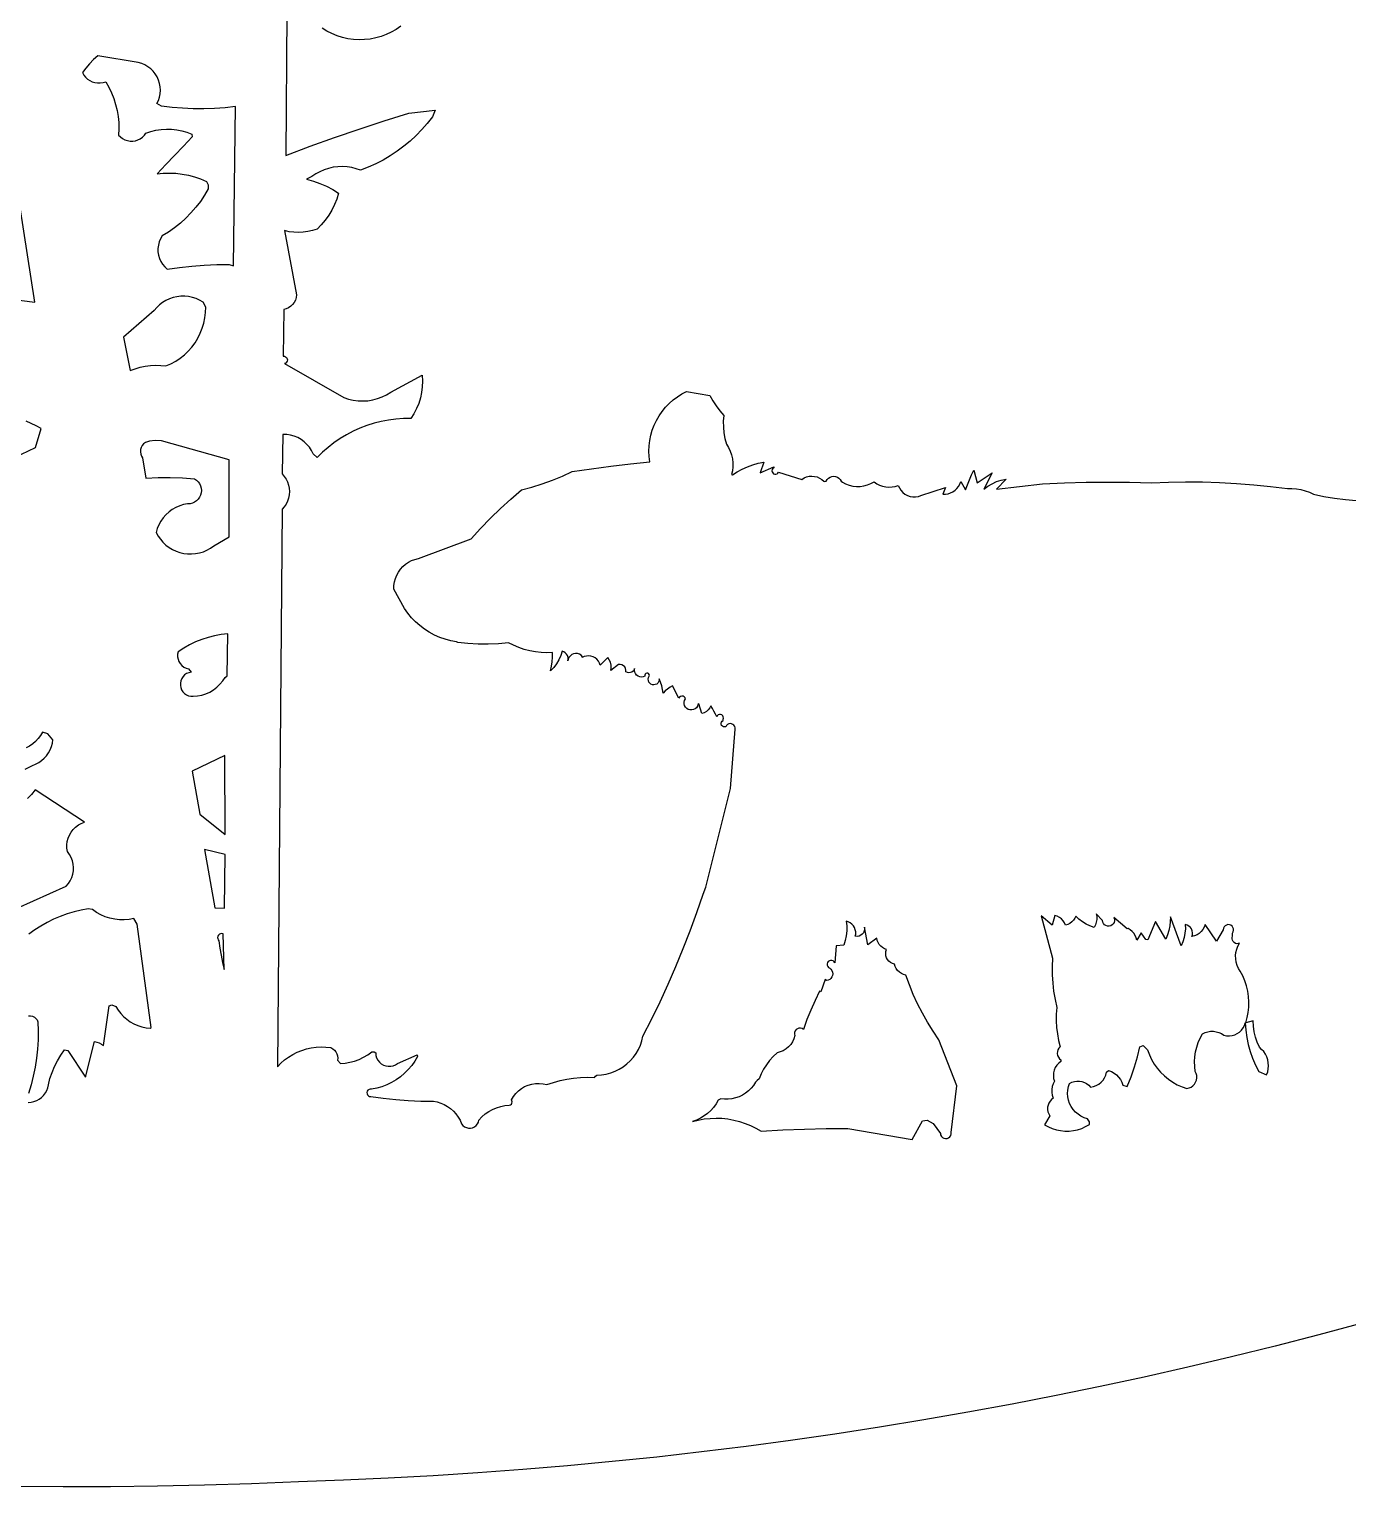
# Model space of a CAD drawing. Extents: x 0.3 to 24.3, y 0.2 to 12.2.
# Drawn here: x 12.04 to 17.99, y 0.22 to 6.79 of the extents above; entities that cross this region are included whole.
import ezdxf

# ---------------------------------------------------------------- set-up
doc = ezdxf.new("R2010")
doc.units = 0
doc.linetypes.add('0', pattern=[0])
doc.layers.add('1', color=7, linetype='0')

msp = doc.modelspace()

# ---------------------------------------------------------------- linework, layer by layer
at = {"layer": '1'}
for points in [[(13.205168, 6.865032), (13.200773, 6.22221), (13.310637, 6.26347), (13.421232, 6.30302), (13.532316, 6.340984), (13.644133, 6.377361), (13.756193, 6.412151), (13.874357, 6.425945), (13.86215, 6.39555), (13.839201, 6.366375), (13.814543, 6.338421), (13.788664, 6.31181), (13.76132, 6.286663), (13.732756, 6.262981), (13.702726, 6.240765), (13.671965, 6.220135), (13.639982, 6.201214), (13.607023, 6.18388), (13.573332, 6.168377), (13.538664, 6.154705), (13.518888, 6.161907), (13.498381, 6.167156), (13.477629, 6.170452), (13.456633, 6.171673), (13.435392, 6.171062), (13.41464, 6.168255), (13.394133, 6.163616), (13.374113, 6.157024), (13.354582, 6.148479), (13.336271, 6.138226), (13.318937, 6.126263), (13.294767, 6.114544), (13.325529, 6.106243), (13.355314, 6.095745), (13.384611, 6.08305), (13.412687, 6.068157), (13.439543, 6.051311), (13.431242, 6.025311), (13.420988, 5.99992), (13.408781, 5.975506), (13.394621, 5.952068), (13.378752, 5.929974), (13.361174, 5.9091), (13.341887, 5.88969), (13.321623, 5.882977), (13.300871, 5.878094), (13.279631, 5.875164), (13.258146, 5.874187), (13.236906, 5.875164), (13.215666, 5.877972), (13.194914, 5.882854), (13.249846, 5.592693), (13.248137, 5.580975), (13.244719, 5.569744), (13.239347, 5.559246), (13.232023, 5.549847), (13.223478, 5.54179), (13.213713, 5.535198), (13.202971, 5.530437), (13.191496, 5.527508), (13.189299, 5.316448), (13.194914, 5.316082), (13.200285, 5.313885), (13.204435, 5.310101), (13.207121, 5.305218), (13.208097, 5.299603), (13.207365, 5.293987), (13.204679, 5.288982), (13.200529, 5.285076), (13.195402, 5.282757), (13.462492, 5.129925), (13.483488, 5.122967), (13.505217, 5.118084), (13.527189, 5.115276), (13.549162, 5.114544), (13.571379, 5.115887), (13.593107, 5.119427), (13.614592, 5.12492), (13.635344, 5.132488), (13.655363, 5.14201), (13.674406, 5.153484), (13.816496, 5.230145), (13.817717, 5.20451), (13.81674, 5.178875), (13.813322, 5.153362), (13.807951, 5.128338), (13.800383, 5.103802), (13.790617, 5.079998), (13.778898, 5.057171), (13.765226, 5.035442), (13.731535, 5.035076), (13.698088, 5.032635), (13.66464, 5.028362), (13.631681, 5.022015), (13.598967, 5.013714), (13.56674, 5.003582), (13.53549, 4.991619), (13.504728, 4.977703), (13.474943, 4.962078), (13.446135, 4.944744), (13.418303, 4.925823), (13.391691, 4.905193), (13.366301, 4.882977), (13.342375, 4.859417), (13.324308, 4.875652), (13.31674, 4.891155), (13.307463, 4.905682), (13.296476, 4.918865), (13.284025, 4.930706), (13.270109, 4.94096), (13.255217, 4.949383), (13.239103, 4.955853), (13.222502, 4.960369), (13.205656, 4.962933), (13.188322, 4.963299), (13.184416, 4.785442), (13.194181, 4.774456), (13.202482, 4.762371), (13.209074, 4.749187), (13.213957, 4.735271), (13.216887, 4.720745), (13.217863, 4.706097), (13.216887, 4.691448), (13.213957, 4.676922), (13.209074, 4.663006), (13.202482, 4.649822), (13.194181, 4.637737), (13.184416, 4.626751), (13.163664, 2.112103), (13.179045, 2.127972), (13.19589, 2.14262), (13.213713, 2.155804), (13.232512, 2.1674), (13.252287, 2.17741), (13.273039, 2.185711), (13.294035, 2.192303), (13.315763, 2.197063), (13.337736, 2.200115), (13.359953, 2.201214), (13.38217, 2.200481), (13.404142, 2.19804), (13.412931, 2.193401), (13.420744, 2.187176), (13.427092, 2.179485), (13.43173, 2.170696), (13.43466, 2.161175), (13.435637, 2.151165), (13.43466, 2.141277), (13.447111, 2.126995), (13.46884, 2.128582), (13.490568, 2.132122), (13.511564, 2.137737), (13.532316, 2.145184), (13.552092, 2.154583), (13.57089, 2.165691), (13.588469, 2.178631), (13.599211, 2.179852), (13.606535, 2.174236), (13.607756, 2.163006), (13.610929, 2.152142), (13.616056, 2.14201), (13.623137, 2.133099), (13.631437, 2.12553), (13.641203, 2.119793), (13.651945, 2.115765), (13.662931, 2.113811), (13.674406, 2.114056), (13.685392, 2.116253), (13.69589, 2.120525), (13.705412, 2.126629), (13.793791, 2.165447), (13.795012, 2.158245), (13.782804, 2.137615), (13.768888, 2.117962), (13.753508, 2.099651), (13.736662, 2.082684), (13.718351, 2.067181), (13.69882, 2.053143), (13.678068, 2.040936), (13.656584, 2.030437), (13.634367, 2.02177), (13.611174, 2.014935), (13.587736, 2.010174), (13.582121, 2.010662), (13.576506, 2.009197), (13.571623, 2.005901), (13.568449, 2.001263), (13.566984, 1.995647), (13.567472, 1.98991), (13.569914, 1.984783), (13.574064, 1.980755), (13.579191, 1.978313), (13.585051, 1.977947), (13.640959, 1.970257), (13.697355, 1.964275), (13.753508, 1.959881), (13.810148, 1.957195), (13.866545, 1.956219), (13.88339, 1.953045), (13.899748, 1.94804), (13.915373, 1.941204), (13.930265, 1.932903), (13.944181, 1.923016), (13.956877, 1.911663), (13.968351, 1.898968), (13.978605, 1.885174), (13.98715, 1.870403), (13.993986, 1.854778), (13.999846, 1.847332), (14.00717, 1.841351), (14.015715, 1.8372), (14.024992, 1.835003), (14.034269, 1.834881), (14.043547, 1.836956), (14.052336, 1.840862), (14.05966, 1.846722), (14.065763, 1.854046), (14.069914, 1.862469), (14.072355, 1.871624), (14.085783, 1.885906), (14.100431, 1.898846), (14.116545, 1.910076), (14.133635, 1.919598), (14.151701, 1.927288), (14.170256, 1.933025), (14.189543, 1.93681), (14.209074, 1.938641), (14.214201, 1.940228), (14.218351, 1.943401), (14.221037, 1.947918), (14.222013, 1.953167), (14.221281, 1.958294), (14.218596, 1.962933), (14.227385, 1.977581), (14.237883, 1.991009), (14.25009, 2.003094), (14.263762, 2.01347), (14.27841, 2.022137), (14.294035, 2.028851), (14.310637, 2.033611), (14.327482, 2.036175), (14.344572, 2.036785), (14.361662, 2.035076), (14.378263, 2.031414), (14.407804, 2.041302), (14.438078, 2.04948), (14.468596, 2.05595), (14.499357, 2.060589), (14.530363, 2.063396), (14.561613, 2.064495), (14.592863, 2.063763), (14.597746, 2.069134), (14.604582, 2.07365), (14.625578, 2.075115), (14.64633, 2.078533), (14.666594, 2.084026), (14.686369, 2.091473), (14.705168, 2.10075), (14.72299, 2.111858), (14.739836, 2.124798), (14.754972, 2.139202), (14.768888, 2.154949), (14.781096, 2.172039), (14.791594, 2.19035), (14.800383, 2.209515), (14.806974, 2.229412), (14.811857, 2.24992), (14.851652, 2.327312), (14.889738, 2.405437), (14.926115, 2.484417), (14.960783, 2.564129), (14.993986, 2.644573), (15.025236, 2.725628), (15.055021, 2.807415), (15.082853, 2.889812), (15.096281, 2.922039), (15.207365, 3.366131), (15.228605, 3.634686), (15.228361, 3.641033), (15.226164, 3.647015), (15.222502, 3.652264), (15.217375, 3.65617), (15.211515, 3.658489), (15.205168, 3.659222), (15.19882, 3.658001), (15.193205, 3.655193), (15.188566, 3.650799), (15.185392, 3.645306), (15.180265, 3.644207), (15.174894, 3.645061), (15.170256, 3.647503), (15.166838, 3.651409), (15.164885, 3.656414), (15.16464, 3.661663), (15.166349, 3.666668), (15.169523, 3.670818), (15.174162, 3.673626), (15.173918, 3.679241), (15.175138, 3.684734), (15.174406, 3.69035), (15.171721, 3.695232), (15.167326, 3.698895), (15.162199, 3.700726), (15.156584, 3.700603), (15.151213, 3.698406), (15.147306, 3.6945), (15.144865, 3.689373), (15.138517, 3.702312), (15.131926, 3.71513), (15.12509, 3.727825), (15.11801, 3.740276), (15.113371, 3.730145), (15.106535, 3.721111), (15.098234, 3.713787), (15.088469, 3.708294), (15.077726, 3.704876), (15.063566, 3.748211), (15.060148, 3.745403), (15.057463, 3.737835), (15.052824, 3.731243), (15.046965, 3.725994), (15.03964, 3.722454), (15.031828, 3.720867), (15.024015, 3.721233), (15.016203, 3.723553), (15.009611, 3.727825), (15.003996, 3.733562), (15.00009, 3.74052), (14.998137, 3.748333), (14.998137, 3.756268), (15.00009, 3.763958), (15.003996, 3.771038), (15.001799, 3.776165), (14.997892, 3.780071), (14.99301, 3.782635), (14.987394, 3.783245), (14.982023, 3.781902), (14.977385, 3.778851), (14.973967, 3.774456), (14.945646, 3.830486), (14.934172, 3.823284), (14.922941, 3.81535), (14.912443, 3.806683), (14.902433, 3.797405), (14.90048, 3.813885), (14.896818, 3.830242), (14.891691, 3.845989), (14.884855, 3.861248), (14.884611, 3.854534), (14.882658, 3.848064), (14.878752, 3.842449), (14.873869, 3.838055), (14.867521, 3.835247), (14.860929, 3.834148), (14.854338, 3.834881), (14.84799, 3.837444), (14.842863, 3.841717), (14.838713, 3.847088), (14.836515, 3.853436), (14.836027, 3.860149), (14.837248, 3.866741), (14.840422, 3.872723), (14.841398, 3.877239), (14.840178, 3.881634), (14.837492, 3.885174), (14.833342, 3.887249), (14.828947, 3.887493), (14.824553, 3.885784), (14.821623, 3.882488), (14.820158, 3.878216), (14.820646, 3.873699), (14.813078, 3.870647), (14.805265, 3.869549), (14.797209, 3.870525), (14.78964, 3.873577), (14.783293, 3.878338), (14.778166, 3.884686), (14.774992, 3.89201), (14.773771, 3.900066), (14.774504, 3.908001), (14.771818, 3.901653), (14.767424, 3.89616), (14.761808, 3.892132), (14.755461, 3.889568), (14.748625, 3.888836), (14.741789, 3.890057), (14.735441, 3.892864), (14.735441, 3.900799), (14.733488, 3.908367), (14.729582, 3.915081), (14.723722, 3.920574), (14.716887, 3.924236), (14.709074, 3.925945), (14.701262, 3.925457), (14.667814, 3.898479), (14.669279, 3.911053), (14.668547, 3.923626), (14.665373, 3.935955), (14.660246, 3.94743), (14.652922, 3.957806), (14.619474, 3.923138), (14.616056, 3.932781), (14.610929, 3.94157), (14.604338, 3.949383), (14.596281, 3.95573), (14.587248, 3.960613), (14.577482, 3.963665), (14.567228, 3.964886), (14.557219, 3.964153), (14.547209, 3.961712), (14.537931, 3.957439), (14.538908, 3.961224), (14.532804, 3.967449), (14.525236, 3.972088), (14.516935, 3.974895), (14.508146, 3.975506), (14.499357, 3.974041), (14.491301, 3.970501), (14.484465, 3.965252), (14.478849, 3.958416), (14.475187, 3.950481), (14.473234, 3.941814), (14.474455, 3.949993), (14.473967, 3.958172), (14.471525, 3.966106), (14.467375, 3.973186), (14.46176, 3.979168), (14.454679, 3.983685), (14.447111, 3.986614), (14.441008, 3.966717), (14.432463, 3.947674), (14.421965, 3.929607), (14.409513, 3.912884), (14.395353, 3.897625), (14.399992, 3.917767), (14.403166, 3.938274), (14.404387, 3.958904), (14.404142, 3.979534), (14.378263, 3.978802), (14.352629, 3.9799), (14.326994, 3.98283), (14.301603, 3.987591), (14.276701, 3.994183), (14.252287, 4.002483), (14.228361, 4.012493), (14.205412, 4.024212), (14.159758, 4.019939), (14.113859, 4.017864), (14.068205, 4.017986), (14.022306, 4.020184), (13.976652, 4.024578), (13.970549, 4.02763), (13.944914, 4.032635), (13.919767, 4.039593), (13.895353, 4.048382), (13.871428, 4.059002), (13.848478, 4.071453), (13.826506, 4.085491), (13.805754, 4.101238), (13.786222, 4.11845), (13.767912, 4.137127), (13.751066, 4.157146), (13.735929, 4.178265), (13.68881, 4.266277), (13.689054, 4.282269), (13.691496, 4.298138), (13.695402, 4.313641), (13.701506, 4.328533), (13.709074, 4.342693), (13.718351, 4.355755), (13.729094, 4.367596), (13.741056, 4.378094), (13.754484, 4.387127), (13.768644, 4.394573), (13.783537, 4.400188), (13.799162, 4.404095), (14.037443, 4.492962), (14.079679, 4.539837), (14.123625, 4.585369), (14.168791, 4.629559), (14.215422, 4.672161), (14.263517, 4.713299), (14.310881, 4.725994), (14.357512, 4.740765), (14.40341, 4.757366), (14.44882, 4.775921), (14.493254, 4.796307), (14.580412, 4.808392), (14.667814, 4.819744), (14.755217, 4.830486), (14.842863, 4.840496), (14.839933, 4.8643), (14.838713, 4.888348), (14.839689, 4.912273), (14.842619, 4.936077), (14.847258, 4.959637), (14.853849, 4.982708), (14.862394, 5.005169), (14.872648, 5.026897), (14.884611, 5.047649), (14.898283, 5.067425), (14.913664, 5.085979), (14.930265, 5.103313), (14.948332, 5.119183), (14.967619, 5.133587), (14.987883, 5.146282), (15.009123, 5.157391), (15.113127, 5.13908), (15.127287, 5.11552), (15.142668, 5.092693), (15.159025, 5.070477), (15.176359, 5.049114), (15.174406, 5.022991), (15.17465, 4.996746), (15.177092, 4.970623), (15.18173, 4.944744), (15.188322, 4.919353), (15.197599, 4.904095), (15.205412, 4.887859), (15.211271, 4.871014), (15.215178, 4.853558), (15.217131, 4.835735), (15.217131, 4.817791), (15.215178, 4.799969), (15.211271, 4.782513), (15.215666, 4.78178), (15.237394, 4.79533), (15.260099, 4.807293), (15.283537, 4.817669), (15.307707, 4.826336), (15.332365, 4.833294), (15.357512, 4.838543), (15.340422, 4.790447), (15.402433, 4.817425), (15.401945, 4.813274), (15.397551, 4.809978), (15.394865, 4.80534), (15.393644, 4.799969), (15.394377, 4.794598), (15.397062, 4.789837), (15.400969, 4.786175), (15.406096, 4.784222), (15.411467, 4.783978), (15.416594, 4.785686), (15.420988, 4.789104), (15.423674, 4.793621), (15.529142, 4.760662), (15.539152, 4.767132), (15.550138, 4.77177), (15.561857, 4.7747), (15.57382, 4.775677), (15.585783, 4.774578), (15.597258, 4.771648), (15.608244, 4.766888), (15.618498, 4.760418), (15.627287, 4.752361), (15.632902, 4.751995), (15.638517, 4.752972), (15.642668, 4.760418), (15.648771, 4.766644), (15.655851, 4.771404), (15.663908, 4.774212), (15.672453, 4.775188), (15.680998, 4.773968), (15.689054, 4.770916), (15.696135, 4.766033), (15.70175, 4.759686), (15.7059, 4.752117), (15.711271, 4.747967), (15.726164, 4.740398), (15.741789, 4.734783), (15.758146, 4.730999), (15.774748, 4.729168), (15.791594, 4.729412), (15.807951, 4.731487), (15.824308, 4.735638), (15.839933, 4.741741), (15.854582, 4.749554), (15.866545, 4.741375), (15.87924, 4.734783), (15.892912, 4.730022), (15.906828, 4.726971), (15.921232, 4.725872), (15.935637, 4.726727), (15.949797, 4.729412), (15.963469, 4.733929), (15.968351, 4.722332), (15.975187, 4.711712), (15.983732, 4.702312), (15.993498, 4.6945), (16.004728, 4.688396), (16.016691, 4.684246), (16.029142, 4.682171), (16.041594, 4.682171), (16.054045, 4.684246), (16.066008, 4.688274), (16.176359, 4.724407), (16.164396, 4.694256), (16.176359, 4.694378), (16.188078, 4.696209), (16.199308, 4.699749), (16.210051, 4.704998), (16.219816, 4.711834), (16.228361, 4.720013), (16.235685, 4.72929), (16.241545, 4.739666), (16.245695, 4.750774), (16.267424, 4.713299), (16.27548, 4.736248), (16.284269, 4.758831), (16.293791, 4.78117), (16.304045, 4.803143), (16.318937, 4.745281), (16.387541, 4.789837), (16.350187, 4.716839), (16.36801, 4.730145), (16.387053, 4.741375), (16.407072, 4.750652), (16.428068, 4.75761), (16.449797, 4.762371), (16.40634, 4.717327), (16.614592, 4.740765), (16.712736, 4.745159), (16.810637, 4.747723), (16.908781, 4.748699), (17.006926, 4.747967), (17.10507, 4.745403), (17.181974, 4.748577), (17.258879, 4.74992), (17.335783, 4.749432), (17.412931, 4.74699), (17.489592, 4.74284), (17.566496, 4.736858), (17.642912, 4.728924), (17.719328, 4.71928), (17.739347, 4.719524), (17.759367, 4.71806), (17.779387, 4.714642), (17.798674, 4.709515), (17.817717, 4.702557), (17.835783, 4.694012), (17.883635, 4.684368), (17.93173, 4.676311), (17.98007, 4.669964), (18.028654, 4.665325)], [(13.719816, 6.804729), (13.699064, 6.790447), (13.677092, 6.777874), (13.654387, 6.767132), (13.630705, 6.758343), (13.606535, 6.751507), (13.581633, 6.746746), (13.556486, 6.744061), (13.53134, 6.74345), (13.506193, 6.744915), (13.481291, 6.748333), (13.456633, 6.753948), (13.432463, 6.761517), (13.409269, 6.771038), (13.386808, 6.782513), (13.365324, 6.795696)], [(11.867033, 5.586102), (12.068693, 5.560101), (12.002287, 5.986736)], [(11.881926, 4.815228), (12.072599, 4.903973), (12.097013, 4.990276), (12.075529, 5.002728), (12.053312, 5.013592), (12.030363, 5.022747)], [(12.025969, 3.454266), (12.058195, 3.470501), (12.072844, 3.476116), (12.08676, 3.483562), (12.099699, 3.492474), (12.111662, 3.50285), (12.12216, 3.514568), (12.131193, 3.527386), (12.138762, 3.541302), (12.144377, 3.55595), (12.148527, 3.571087), (12.150724, 3.586712), (12.128263, 3.613689), (12.103849, 3.621014), (12.094816, 3.605999), (12.084318, 3.592083), (12.072599, 3.579388), (12.059416, 3.568035), (12.045012, 3.558025), (12.029631, 3.549725)], [(11.989103, 2.826458), (12.210295, 2.926189), (12.220549, 2.937908), (12.229094, 2.950848), (12.235685, 2.964886), (12.240568, 2.979778), (12.243254, 2.995037), (12.243986, 3.010662), (12.242521, 3.026043), (12.238859, 3.041302), (12.233244, 3.055828), (12.22592, 3.069378), (12.216642, 3.081951), (12.214201, 3.097088), (12.213957, 3.112469), (12.215666, 3.127605), (12.219572, 3.142498), (12.225431, 3.156658), (12.233, 3.169964), (12.242277, 3.182171), (12.253263, 3.192913), (12.265471, 3.20219), (12.278898, 3.209637), (12.293058, 3.215252), (12.071135, 3.360149), (12.054045, 3.340008), (12.03549, 3.321087)], [(12.039396, 1.951214), (12.052336, 1.95219), (12.065275, 1.954998), (12.077482, 1.959515), (12.088957, 1.965862), (12.099455, 1.973675), (12.108732, 1.982952), (12.116789, 1.993572), (12.122892, 2.005047), (12.127531, 2.017376), (12.130217, 2.030193), (12.137541, 2.058514), (12.146818, 2.086102), (12.158049, 2.112957), (12.171476, 2.138958), (12.186613, 2.16386), (12.203703, 2.187542), (12.218596, 2.185345), (12.298429, 2.065228), (12.338224, 2.22514), (12.349211, 2.223064), (12.359709, 2.219402), (12.369474, 2.213909), (12.378263, 2.207073), (12.403898, 2.387249), (12.416349, 2.391521), (12.434172, 2.383099), (12.444426, 2.366985), (12.456388, 2.352093), (12.469572, 2.338299), (12.484221, 2.325848), (12.499846, 2.314861), (12.516447, 2.305584), (12.534025, 2.297771), (12.552092, 2.29179), (12.570646, 2.28764), (12.589689, 2.285198), (12.594328, 2.289471), (12.53134, 2.755291), (12.516203, 2.780315), (12.494719, 2.776409), (12.472746, 2.774578), (12.451017, 2.774944), (12.429289, 2.777386), (12.407804, 2.782024), (12.387053, 2.788738), (12.366789, 2.797405), (12.347746, 2.808025), (12.329679, 2.820477), (12.310392, 2.824139), (12.278166, 2.818157), (12.246428, 2.810467), (12.214933, 2.801067), (12.184172, 2.789959), (12.153898, 2.77702), (12.124601, 2.762493), (12.096037, 2.746502), (12.068449, 2.728802), (12.041838, 2.709637)], [(12.041349, 2.341717), (12.050383, 2.341595), (12.058928, 2.33952), (12.066984, 2.335613), (12.07382, 2.329876), (12.079191, 2.322796), (12.082853, 2.314739), (12.084318, 2.273724), (12.083586, 2.232586), (12.081144, 2.19157), (12.07675, 2.150799), (12.070402, 2.110149), (12.062101, 2.069988), (12.052092, 2.030193), (12.040129, 1.990887)], [(18.05551, 0.954876), (17.859953, 0.902508), (17.663664, 0.852215), (17.467131, 0.803753), (17.269865, 0.757244), (17.072355, 0.712688), (16.874357, 0.670086), (16.675871, 0.629436), (16.476896, 0.59074), (16.277678, 0.553997), (16.078215, 0.519207), (15.878263, 0.48637), (15.678068, 0.455486), (15.477629, 0.426678), (15.276945, 0.399822), (15.075773, 0.374798), (14.874601, 0.351849), (14.673185, 0.330975), (14.471525, 0.311932), (14.269621, 0.294964), (14.067717, 0.279949), (13.865568, 0.26701), (13.663176, 0.255901), (13.460783, 0.24699), (13.25839, 0.23991), (13.046476, 0.231365), (12.834318, 0.224773), (12.62216, 0.220257), (12.410002, 0.217815), (12.197599, 0.217327), (11.985441, 0.218914)]]:
    msp.add_lwpolyline(points, dxfattribs=at)
for points in [[(12.974699, 6.442181), (12.927092, 6.437054), (12.87924, 6.433758), (12.831388, 6.432293), (12.783537, 6.432659), (12.735685, 6.434734), (12.688078, 6.438641), (12.640471, 6.444256), (12.619719, 6.455486), (12.62631, 6.469646), (12.631437, 6.484539), (12.634367, 6.49992), (12.635588, 6.515545), (12.634611, 6.531292), (12.631926, 6.546673), (12.627287, 6.561687), (12.620695, 6.57597), (12.612638, 6.589275), (12.602873, 6.601604), (12.591642, 6.612469), (12.578947, 6.62199), (12.565519, 6.629925), (12.551115, 6.636028), (12.535978, 6.640301), (12.353849, 6.671307), (12.334318, 6.654095), (12.316008, 6.635662), (12.299162, 6.616009), (12.283537, 6.595257), (12.289885, 6.584515), (12.297453, 6.574871), (12.30673, 6.566448), (12.316984, 6.55949), (12.328215, 6.554119), (12.339933, 6.550457), (12.35214, 6.548626), (12.364592, 6.548626), (12.376799, 6.550457), (12.388762, 6.554119), (12.402433, 6.529827), (12.41464, 6.504681), (12.424894, 6.47868), (12.433439, 6.452068), (12.440031, 6.424969), (12.44467, 6.397503), (12.447355, 6.369671), (12.448332, 6.341839), (12.447111, 6.313885), (12.455412, 6.30534), (12.465178, 6.298138), (12.475676, 6.292645), (12.48715, 6.288738), (12.498869, 6.286785), (12.510832, 6.286663), (12.522795, 6.288372), (12.534269, 6.292034), (12.545012, 6.297283), (12.554777, 6.304241), (12.563322, 6.312664), (12.570402, 6.322308), (12.592619, 6.329754), (12.615568, 6.335369), (12.638762, 6.338909), (12.662443, 6.340374), (12.685881, 6.339886), (12.709318, 6.337322), (12.732267, 6.332684), (12.754972, 6.326214), (12.776945, 6.317669), (12.778654, 6.305218), (12.739103, 6.263592), (12.699553, 6.221966), (12.660002, 6.180462), (12.620207, 6.13908), (12.648527, 6.141888), (12.677092, 6.142498), (12.705656, 6.141277), (12.733976, 6.137859), (12.762053, 6.132488), (12.78964, 6.125164), (12.81674, 6.115887), (12.842863, 6.104656), (12.850676, 6.089642), (12.851652, 6.070843), (12.834562, 6.042156), (12.815763, 6.014568), (12.795256, 5.988201), (12.773527, 5.963055), (12.75009, 5.939129), (12.725431, 5.91679), (12.699308, 5.895794), (12.672209, 5.876507), (12.643888, 5.858807), (12.636076, 5.845745), (12.630217, 5.831829), (12.62631, 5.817181), (12.624357, 5.802166), (12.624601, 5.787029), (12.626799, 5.772137), (12.631193, 5.75761), (12.637297, 5.743816), (12.645353, 5.730877), (12.655119, 5.71928), (12.666349, 5.709148), (12.721769, 5.716717), (12.777678, 5.722576), (12.833342, 5.726727), (12.889494, 5.72929), (12.945402, 5.730145), (12.964933, 5.724163)], [(12.499846, 5.251629), (12.521818, 5.259808), (12.544279, 5.266399), (12.567228, 5.27116), (12.590666, 5.274212), (12.613859, 5.275311), (12.637297, 5.274822), (12.660734, 5.272381), (12.682951, 5.282146), (12.704435, 5.293865), (12.724699, 5.307415), (12.743742, 5.322552), (12.76132, 5.339397), (12.777433, 5.357586), (12.791838, 5.377239), (12.804777, 5.397869), (12.815519, 5.41972), (12.824553, 5.442303), (12.831633, 5.465618), (12.836515, 5.489544), (12.839445, 5.513714), (12.840178, 5.538006), (12.827726, 5.560345), (12.81259, 5.569134), (12.796476, 5.576336), (12.779875, 5.581707), (12.762541, 5.585247), (12.745207, 5.586956), (12.727629, 5.586712), (12.710051, 5.584637), (12.692961, 5.58073), (12.676359, 5.574993), (12.66049, 5.567425), (12.645597, 5.558392), (12.631681, 5.547649), (12.618986, 5.535442), (12.607512, 5.522015), (12.469816, 5.402752)], [(12.945646, 4.849041), (12.640471, 4.934246), (12.612394, 4.935955), (12.586271, 4.93327), (12.57675, 4.93095), (12.567717, 4.926678), (12.559904, 4.920574), (12.553556, 4.913006), (12.548918, 4.904339), (12.546232, 4.894939), (12.5455, 4.885052), (12.546721, 4.875286), (12.550138, 4.866009), (12.555265, 4.857586), (12.570402, 4.766155), (12.62509, 4.768719), (12.679777, 4.769207), (12.734465, 4.767498), (12.788908, 4.763714), (12.797941, 4.757854), (12.805754, 4.750408), (12.812101, 4.741741), (12.81674, 4.732098), (12.81967, 4.721722), (12.820646, 4.710979), (12.819914, 4.700237), (12.816984, 4.689861), (12.812346, 4.680096), (12.806242, 4.671307), (12.798429, 4.66386), (12.789396, 4.657879), (12.779631, 4.653484), (12.769133, 4.651043), (12.75839, 4.650433), (12.74008, 4.646893), (12.722502, 4.641399), (12.705412, 4.634075), (12.689299, 4.62492), (12.674406, 4.613934), (12.660734, 4.601482), (12.648283, 4.587566), (12.637785, 4.572308), (12.628752, 4.556072), (12.621672, 4.538982), (12.616545, 4.52116), (12.62509, 4.505413), (12.635344, 4.490643), (12.647062, 4.477093), (12.660246, 4.464764), (12.67465, 4.453899), (12.690031, 4.444622), (12.706144, 4.436932), (12.723234, 4.431072), (12.740568, 4.427044), (12.75839, 4.424847), (12.776457, 4.424603), (12.794279, 4.426189), (12.811857, 4.429607), (12.829191, 4.434856), (12.845549, 4.441936), (12.861418, 4.450726), (12.876066, 4.461102), (12.945158, 4.501141)], [(12.939054, 4.064983), (12.909269, 4.061443), (12.879484, 4.055828), (12.850431, 4.048382), (12.821867, 4.038982), (12.794035, 4.027752), (12.766691, 4.01469), (12.740568, 3.999798), (12.715422, 3.983318), (12.713224, 3.972332), (12.713224, 3.960979), (12.715178, 3.949871), (12.719084, 3.939373), (12.724943, 3.929852), (12.732512, 3.921551), (12.741545, 3.914715), (12.751799, 3.90971), (12.762541, 3.906658), (12.774015, 3.891033), (12.763517, 3.888958), (12.753752, 3.884808), (12.744963, 3.878948), (12.737638, 3.871502), (12.731779, 3.862713), (12.727629, 3.852947), (12.725431, 3.842571), (12.725431, 3.831951), (12.727385, 3.821575), (12.731291, 3.811687), (12.73715, 3.802898), (12.744474, 3.795208), (12.753019, 3.789227), (12.762785, 3.784954), (12.773283, 3.782757), (12.783781, 3.782513), (12.803068, 3.784222), (12.822111, 3.788006), (12.840422, 3.793987), (12.858244, 3.801922), (12.874846, 3.811932), (12.890226, 3.823528), (12.904142, 3.836956), (12.916594, 3.851849), (12.927336, 3.867962), (12.936613, 3.87553)], [(12.925627, 3.514935), (12.778654, 3.445232), (12.81381, 3.250408), (12.927824, 3.159832)], [(12.927092, 3.069012), (12.834806, 3.091839), (12.880949, 2.828777), (12.924894, 2.82658)], [(16.227385, 2.025311), (16.146818, 2.234051), (16.120207, 2.272747), (16.095304, 2.312542), (16.072111, 2.353313), (16.050627, 2.395184), (16.031096, 2.437908), (16.013517, 2.481365), (15.997648, 2.525677), (15.98715, 2.528606), (15.977385, 2.533123), (15.968596, 2.539227), (15.960783, 2.546673), (15.954191, 2.555218), (15.949308, 2.564739), (15.94589, 2.574993), (15.936857, 2.577679), (15.928556, 2.582073), (15.920988, 2.588055), (15.915129, 2.595257), (15.91049, 2.603558), (15.907804, 2.612591), (15.906828, 2.62199), (15.90756, 2.631512), (15.910246, 2.640545), (15.900724, 2.644085), (15.891935, 2.64909), (15.884367, 2.65556), (15.877775, 2.663128), (15.872404, 2.671795), (15.868742, 2.681194), (15.866789, 2.691082), (15.825529, 2.662395), (15.811125, 2.740887), (15.811613, 2.732464), (15.809904, 2.724163), (15.806242, 2.716473), (15.801115, 2.709881), (15.794279, 2.704754), (15.786711, 2.701336), (15.77841, 2.699871), (15.769865, 2.700481), (15.771574, 2.710247), (15.771574, 2.720257), (15.769865, 2.730022), (15.766203, 2.7393), (15.761076, 2.747723), (15.754484, 2.755169), (15.746672, 2.761272), (15.737883, 2.765911), (15.728361, 2.768963), (15.730803, 2.74699), (15.731047, 2.724895), (15.729094, 2.702923), (15.724699, 2.681194), (15.718107, 2.660076), (15.682951, 2.657513), (15.67758, 2.580364), (15.674406, 2.585491), (15.670012, 2.589275), (15.664396, 2.591473), (15.658293, 2.591595), (15.652678, 2.589886), (15.647795, 2.586468), (15.644377, 2.581585), (15.642668, 2.575848), (15.642912, 2.569866), (15.645109, 2.564373), (15.649015, 2.559856), (15.654142, 2.556805), (15.660002, 2.551922), (15.664396, 2.545818), (15.667082, 2.538738), (15.668058, 2.531292), (15.667082, 2.523846), (15.664396, 2.516766), (15.660002, 2.51054), (15.654387, 2.505657), (15.647551, 2.502361), (15.640226, 2.500774), (15.633146, 2.506145), (15.614347, 2.449627), (15.608488, 2.452312), (15.58798, 2.410198), (15.569181, 2.367596), (15.551603, 2.324261), (15.53549, 2.280315), (15.529387, 2.2841), (15.522551, 2.286053), (15.515226, 2.285809), (15.50839, 2.283489), (15.502531, 2.279217), (15.498137, 2.273479), (15.495695, 2.266644), (15.495451, 2.259441), (15.49716, 2.252483), (15.49301, 2.238323), (15.486906, 2.224773), (15.478605, 2.212444), (15.46884, 2.201458), (15.457365, 2.192059), (15.44467, 2.184368), (15.430998, 2.178753), (15.416594, 2.175213), (15.39926, 2.158489), (15.38339, 2.140423), (15.36923, 2.121136), (15.356291, 2.10075), (15.345304, 2.079388), (15.335783, 2.057293), (15.327726, 2.050091), (15.319426, 2.042034), (15.310392, 2.027874), (15.299894, 2.014812), (15.287931, 2.003094), (15.274748, 1.992596), (15.260344, 1.983807), (15.245207, 1.976482), (15.229338, 1.970989), (15.21298, 1.967205), (15.196379, 1.965374), (15.179533, 1.965252), (15.162931, 1.967083), (15.151945, 1.960735), (15.141935, 1.944134), (15.130461, 1.928631), (15.117521, 1.914349), (15.103117, 1.901409), (15.087736, 1.889812), (15.071135, 1.879925), (15.053556, 1.871624), (15.03549, 1.865032), (15.061369, 1.871624), (15.08798, 1.876385), (15.114592, 1.879192), (15.141447, 1.880169), (15.168058, 1.879314), (15.194914, 1.876385), (15.221281, 1.871624), (15.24716, 1.865032), (15.272795, 1.856609), (15.297453, 1.846478), (15.321379, 1.834515), (15.344572, 1.820843), (15.442228, 1.826702), (15.540129, 1.830608), (15.637785, 1.832806), (15.735685, 1.833172), (16.026701, 1.784344), (16.072844, 1.867474), (16.094084, 1.871624), (16.120695, 1.855267), (16.15341, 1.811443), (16.154631, 1.804363), (16.158049, 1.797894), (16.163176, 1.792767), (16.169523, 1.789349), (16.176603, 1.787884), (16.183683, 1.788616), (16.190519, 1.791302), (16.19589, 1.79594), (16.200041, 1.801922), (16.201994, 1.80888), (16.201994, 1.816082)], [(17.564054, 2.31889), (17.530607, 2.310467), (17.537199, 2.33366), (17.541838, 2.35722), (17.544279, 2.381268), (17.544767, 2.405315), (17.543303, 2.429363), (17.53964, 2.453167), (17.534269, 2.476604), (17.526701, 2.499432), (17.517179, 2.521648), (17.505949, 2.542889), (17.498137, 2.555584), (17.492033, 2.569134), (17.487638, 2.583416), (17.485441, 2.598064), (17.485197, 2.612957), (17.486662, 2.627728), (17.490324, 2.642132), (17.495695, 2.656048), (17.503019, 2.668987), (17.496672, 2.667034), (17.490324, 2.66679), (17.483976, 2.668377), (17.478117, 2.671673), (17.473478, 2.676311), (17.470549, 2.682049), (17.46884, 2.688396), (17.469328, 2.694988), (17.471281, 2.701214), (17.471281, 2.71452), (17.474699, 2.720501), (17.476164, 2.727215), (17.475676, 2.734051), (17.473234, 2.740398), (17.469084, 2.745892), (17.463469, 2.74992), (17.457121, 2.752239), (17.450285, 2.752728), (17.443693, 2.751141), (17.43759, 2.747845), (17.432951, 2.742962), (17.429777, 2.736858), (17.428312, 2.730145), (17.398527, 2.678509), (17.34799, 2.752728), (17.343596, 2.741375), (17.337736, 2.730877), (17.330168, 2.721478), (17.321135, 2.713421), (17.310881, 2.706829), (17.299894, 2.701946), (17.288176, 2.698772), (17.290617, 2.707317), (17.291105, 2.716228), (17.289396, 2.725018), (17.285978, 2.733196), (17.280851, 2.740398), (17.274015, 2.746258), (17.266203, 2.75053), (17.257658, 2.752972), (17.25839, 2.733318), (17.256681, 2.713665), (17.253019, 2.694378), (17.24716, 2.675579), (17.239103, 2.657635), (17.190763, 2.78825), (17.190275, 2.76762), (17.187834, 2.747112), (17.183683, 2.726849), (17.177824, 2.707195), (17.170012, 2.68803), (17.123381, 2.766277), (17.089445, 2.684978), (17.080168, 2.685711), (17.058439, 2.716351), (17.039396, 2.682293), (17.036711, 2.693401), (17.032316, 2.704021), (17.026213, 2.713787), (17.018644, 2.722454), (17.009855, 2.729778), (17.00009, 2.735638), (16.995695, 2.733929), (16.936369, 2.784466), (16.938566, 2.777386), (16.93881, 2.770061), (16.936857, 2.762859), (16.933439, 2.756512), (16.928068, 2.751263), (16.921721, 2.747723), (16.914396, 2.745892), (16.907072, 2.746136), (16.899992, 2.748455), (16.893888, 2.752483), (16.889006, 2.757977), (16.885832, 2.764568), (16.884611, 2.771893), (16.856779, 2.801311), (16.858488, 2.78886), (16.858488, 2.776287), (16.856291, 2.763836), (16.852385, 2.751873), (16.846769, 2.740643), (16.828215, 2.747112), (16.810392, 2.755657), (16.793791, 2.765911), (16.778166, 2.777874), (16.764006, 2.791424), (16.759611, 2.781658), (16.753752, 2.772747), (16.746428, 2.764935), (16.737883, 2.758343), (16.728361, 2.753338), (16.718351, 2.749798), (16.713957, 2.760418), (16.707609, 2.770061), (16.699797, 2.778606), (16.690763, 2.785686), (16.68051, 2.791058), (16.669523, 2.794598), (16.657804, 2.74992), (16.607512, 2.793255), (16.658537, 2.601482), (16.657316, 2.564007), (16.657804, 2.526653), (16.660246, 2.4893), (16.664396, 2.452068), (16.6705, 2.415081), (16.678312, 2.37846), (16.676115, 2.348919), (16.675627, 2.319256), (16.677336, 2.289593), (16.680998, 2.260174), (16.686369, 2.230999), (16.693937, 2.202312), (16.688078, 2.195965), (16.683683, 2.188519), (16.681242, 2.180218), (16.680754, 2.171551), (16.682219, 2.163128), (16.685637, 2.155193), (16.690763, 2.148235), (16.697355, 2.14262), (16.697111, 2.135662), (16.687101, 2.127972), (16.678556, 2.118694), (16.671476, 2.108074), (16.666594, 2.096355), (16.663664, 2.084026), (16.662931, 2.071453), (16.664396, 2.05888), (16.668058, 2.046673), (16.661955, 2.035076), (16.65756, 2.022503), (16.655607, 2.009441), (16.655607, 1.996258), (16.658049, 1.983318), (16.662443, 1.970867), (16.654631, 1.96452), (16.648039, 1.956951), (16.642912, 1.948406), (16.63925, 1.939007), (16.637297, 1.929119), (16.637053, 1.919109), (16.638762, 1.9091), (16.641935, 1.899578), (16.646818, 1.890789), (16.623625, 1.849895), (16.640471, 1.840618), (16.658293, 1.833172), (16.676847, 1.827435), (16.69589, 1.823772), (16.714933, 1.821941), (16.734221, 1.822063), (16.753508, 1.824139), (16.772306, 1.828167), (16.790861, 1.834148), (16.808439, 1.841839), (16.825285, 1.85136), (16.825529, 1.863689), (16.816252, 1.877483), (16.801359, 1.882244), (16.787443, 1.888958), (16.774504, 1.897503), (16.762541, 1.907635), (16.752287, 1.919231), (16.743498, 1.932049), (16.736418, 1.945965), (16.731291, 1.960613), (16.728361, 1.975872), (16.72714, 1.991375), (16.728117, 2.007), (16.731047, 2.022259), (16.736174, 2.036907), (16.746428, 2.042034), (16.757658, 2.045574), (16.769133, 2.047161), (16.780607, 2.047039), (16.792082, 2.045086), (16.803068, 2.041302), (16.813078, 2.035809), (16.822355, 2.028728), (16.830412, 2.020428), (16.843351, 2.022869), (16.855803, 2.027264), (16.867521, 2.033611), (16.878019, 2.04179), (16.887053, 2.051434), (16.894377, 2.06242), (16.899748, 2.074505), (16.90341, 2.0872), (16.911711, 2.095013), (16.92465, 2.090252), (16.936613, 2.08366), (16.947599, 2.075359), (16.957365, 2.065594), (16.965666, 2.054485), (16.972258, 2.0424), (16.976896, 2.029461), (16.995695, 2.023113), (17.013273, 2.066692), (17.028898, 2.111248), (17.042082, 2.156414), (17.053068, 2.20219), (17.067961, 2.207317), (17.08798, 2.187786), (17.096037, 2.165691), (17.106047, 2.144329), (17.11801, 2.124065), (17.131681, 2.1049), (17.146818, 2.086956), (17.163664, 2.070599), (17.181974, 2.055706), (17.201262, 2.0424), (17.222013, 2.031048), (17.243498, 2.021526), (17.265715, 2.013836), (17.27548, 2.016277), (17.284758, 2.02055), (17.292814, 2.026409), (17.29965, 2.033855), (17.304777, 2.042522), (17.308195, 2.052044), (17.309904, 2.061932), (17.309416, 2.072063), (17.306974, 2.081829), (17.302824, 2.090984), (17.300627, 2.112957), (17.300138, 2.13493), (17.301603, 2.156902), (17.304777, 2.178753), (17.309904, 2.200237), (17.31674, 2.221111), (17.325529, 2.241375), (17.335783, 2.260906), (17.347502, 2.266277), (17.359709, 2.269817), (17.37216, 2.27177), (17.385099, 2.27177), (17.397795, 2.270061), (17.410002, 2.266644), (17.421721, 2.261517), (17.432463, 2.254681), (17.44467, 2.251995), (17.456877, 2.251385), (17.469328, 2.252728), (17.481291, 2.256145), (17.492521, 2.261395), (17.502775, 2.268475), (17.511564, 2.27702), (17.519133, 2.286907), (17.524748, 2.298016), (17.528654, 2.309734), (17.530851, 2.27702), (17.53549, 2.244549), (17.542082, 2.212444), (17.550627, 2.180828), (17.561613, 2.149944), (17.574308, 2.119793), (17.589201, 2.090496), (17.62509, 2.075481), (17.629728, 2.088543), (17.632414, 2.102093), (17.63339, 2.115765), (17.632414, 2.129559), (17.629972, 2.143108), (17.625334, 2.15617), (17.61923, 2.168621), (17.611662, 2.180096), (17.602385, 2.19035), (17.592131, 2.199505), (17.582121, 2.222088), (17.574308, 2.245525), (17.568449, 2.269695), (17.565275, 2.294231)], [(12.918547, 2.711346), (12.912931, 2.712566), (12.907316, 2.711956), (12.901945, 2.709637), (12.897795, 2.705975), (12.894865, 2.701092), (12.8934, 2.695477), (12.893888, 2.689861), (12.896086, 2.68449), (12.899748, 2.680096), (12.903654, 2.647259), (12.909025, 2.614666), (12.915617, 2.582317), (12.923429, 2.550213)]]:
    msp.add_lwpolyline(points, close=True, dxfattribs=at)

doc.saveas('drawing.dxf')
